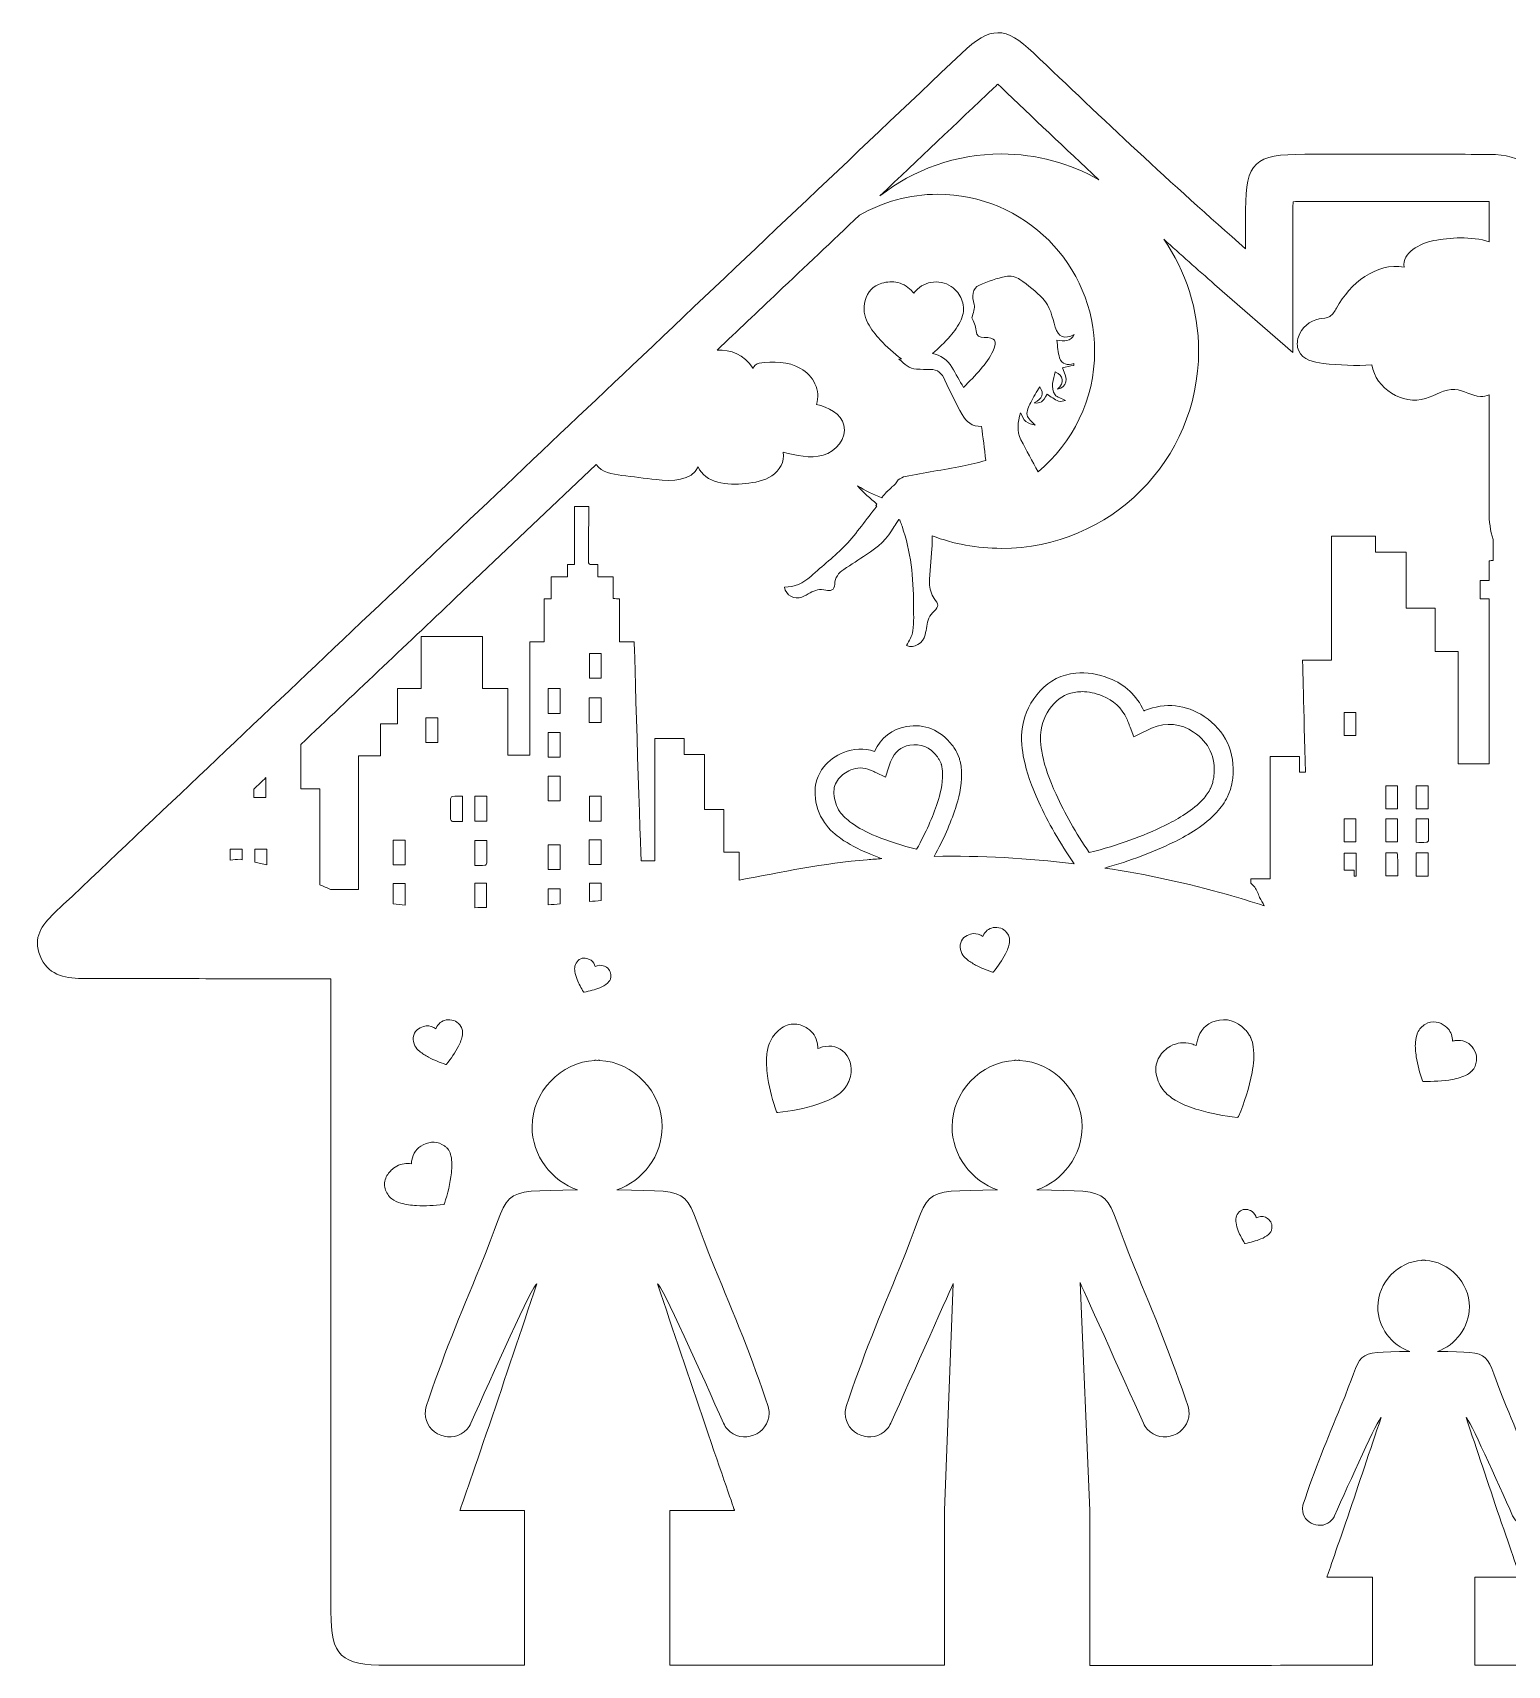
# Model space of a CAD drawing. Header units: millimetres. Extents: x 16 to 552, y -194 to -20.
# Drawn here: x 230.3 to 386.4, y -194.1 to -21.3 of the extents above; entities that cross this region are included whole.
import ezdxf

# ---------------------------------------------------------------- set-up
doc = ezdxf.new("R2010")
doc.units = ezdxf.units.MM
doc.header["$MEASUREMENT"] = 0
doc.layers.add('Layer 2', color=7, linetype='Continuous')

msp = doc.modelspace()

# ---------------------------------------------------------------- linework, layer by layer
at = {"layer": 'Layer 2', "lineweight": 0}
for points in [[(290.52, -89.61), (289.26, -89.61), (289.26, -87.01), (290.52, -87.01), (290.52, -89.61)], [(284.91, -93.35), (284.91, -90.72), (286.18, -90.72), (286.18, -93.35), (284.91, -93.35)], [(290.51, -91.71), (290.51, -94.32), (289.25, -94.32), (289.25, -91.71), (290.51, -91.71)], [(369.13, -95.7), (369.13, -93.26), (370.39, -93.26), (370.39, -95.7), (369.13, -95.7)], [(271.97, -96.43), (271.97, -93.81), (273.23, -93.81), (273.23, -96.43), (271.97, -96.43)], [(286.18, -95.36), (286.18, -97.98), (284.91, -97.98), (284.91, -95.36), (286.18, -95.36)], [(286.18, -99.98), (286.18, -102.61), (284.9, -102.61), (284.9, -99.98), (286.18, -99.98)], [(373.54, -103.45), (373.54, -101.03), (374.8, -101.03), (374.8, -103.45), (373.54, -103.45)], [(376.78, -103.47), (376.78, -101.03), (378.03, -101.03), (378.03, -103.47), (376.78, -103.47)], [(277.14, -104.76), (277.14, -102.12), (278.4, -102.12), (278.4, -104.76), (277.14, -104.76)], [(290.52, -102.13), (290.52, -104.75), (289.26, -104.75), (289.26, -102.13), (290.52, -102.13)], [(370.39, -104.52), (370.39, -106.95), (369.13, -106.95), (369.13, -104.52), (370.39, -104.52)], [(374.8, -104.52), (374.8, -106.95), (373.56, -106.95), (373.56, -104.52), (374.8, -104.52)], [(268.49, -109.38), (268.49, -106.76), (269.75, -106.76), (269.75, -109.38), (268.49, -109.38)], [(290.52, -106.73), (290.52, -109.35), (289.25, -109.35), (289.25, -106.73), (290.52, -106.73)], [(286.18, -109.89), (284.91, -109.89), (284.91, -107.27), (286.18, -107.27), (286.18, -109.89)], [(370.4, -110.57), (370.22, -110.57), (370.22, -109.94), (369.13, -109.94), (369.13, -108.14), (370.4, -108.14), (370.4, -110.57)], [(378.05, -108.12), (378.05, -110.57), (376.75, -110.57), (376.75, -108.12), (378.05, -108.12)]]:
    msp.add_lwpolyline(points, dxfattribs=at)
for points, knots in [([(434.4, -118.26), (434.29, -117.08), (433.54, -115.74), (432.64, -114.88), (418.78, -101.63), (404.86, -88.44), (390.92, -75.27), (390.85, -75.21), (390.79, -75.14), (390.73, -75.08), (390.73, -75.08), (390.73, -74.92), (390.73, -74.92), (390.67, -74.91), (390.61, -74.91), (390.56, -74.91), (390.4, -74.73), (390.26, -74.54), (390.14, -74.35), (390.14, -74.35), (390.14, -73.57), (390.14, -73.57), (389.99, -73.56), (389.86, -73.56), (389.73, -73.55), (389.56, -73.08), (389.48, -72.57), (389.48, -71.99), (389.53, -60.99), (389.51, -50), (389.49, -39), (389.49, -35.52), (388.13, -34.19), (384.49, -34.17), (381.12, -34.15), (377.74, -34.15), (374.37, -34.15), (371.75, -34.15), (369.12, -34.15), (366.5, -34.15), (366, -34.15), (365.5, -34.15), (365.01, -34.15), (365, -34.15), (364.99, -34.15), (364.99, -34.15), (359.63, -34.15), (358.74, -34.99), (358.72, -40.03), (358.72, -41.4), (358.72, -42.78), (358.72, -44.16), (350.85, -37.3), (343.54, -30.37), (336.26, -23.42), (334.77, -21.99), (333.64, -21.28), (332.5, -21.28), (331.35, -21.28), (330.19, -22.01), (328.65, -23.47), (317.04, -34.49), (305.41, -45.5), (293.79, -56.52), (273.4, -75.85), (253.02, -95.18), (232.63, -114.5), (231.3, -115.76), (230.34, -117.12), (231.12, -119.02), (231.92, -120.96), (233.57, -121.41), (235.55, -121.41), (235.57, -121.41), (235.59, -121.41), (235.61, -121.41), (236.57, -121.41), (237.52, -121.41), (238.47, -121.41), (242.09, -121.41), (245.71, -121.43), (249.33, -121.44), (250.92, -121.44), (252.51, -121.44), (254.11, -121.44), (256.64, -121.44), (259.22, -121.44), (261.89, -121.44), (261.89, -122.41), (261.89, -123.03), (261.89, -123.66), (261.9, -145.27), (261.9, -166.88), (261.91, -188.49), (261.91, -193.13), (262.96, -194.12), (267.84, -194.12), (272.69, -194.12), (277.55, -194.13), (282.4, -194.13), (282.4, -194.13), (282.4, -177.73), (282.4, -177.73), (282.4, -177.73), (275.56, -177.73), (275.56, -177.73), (275.56, -177.73), (276.9, -173.82), (278.68, -168.68), (280.37, -163.65), (282.04, -158.7), (283.7, -153.76), (283.33, -153.68), (278.9, -163.62), (276.71, -168.51), (276.61, -168.74), (276.47, -168.94), (276.31, -169.13), (274.82, -170.82), (271.86, -169.7), (271.89, -167.44), (271.9, -167.2), (271.93, -166.96), (272, -166.74), (273.63, -161.75), (275.65, -156.88), (277.67, -152.03), (281.25, -143.44), (279.05, -143.96), (288.01, -143.81), (285.27, -142.86), (283.2, -140.16), (283.2, -137.11), (283.2, -133.42), (286.24, -130.27), (289.84, -130.09), (289.84, -130.09), (289.84, -130.08), (289.84, -130.08), (289.85, -130.08), (289.87, -130.08), (289.88, -130.08), (289.95, -130.08), (290.02, -130.08), (290.09, -130.09), (290.16, -130.08), (290.23, -130.08), (290.3, -130.08), (290.31, -130.08), (290.32, -130.08), (290.34, -130.08), (290.34, -130.08), (290.34, -130.09), (290.34, -130.09), (293.94, -130.27), (296.97, -133.42), (296.97, -137.11), (296.97, -140.16), (294.91, -142.86), (292.17, -143.81), (301.13, -143.96), (298.93, -143.44), (302.51, -152.03), (304.53, -156.88), (306.54, -161.75), (308.18, -166.74), (308.25, -166.96), (308.28, -167.2), (308.28, -167.44), (308.31, -169.7), (305.36, -170.82), (303.87, -169.13), (303.7, -168.94), (303.56, -168.74), (303.47, -168.51), (301.28, -163.62), (296.85, -153.68), (296.47, -153.76), (298.14, -158.7), (299.8, -163.65), (301.5, -168.68), (303.28, -173.82), (304.62, -177.73), (304.62, -177.73), (304.62, -177.73), (297.78, -177.73), (297.78, -177.73), (297.78, -177.73), (297.78, -194.13), (297.78, -194.13), (307.47, -194.13), (317.16, -194.13), (326.84, -194.13), (326.84, -194.13), (326.84, -177.73), (326.84, -177.73), (326.84, -177.73), (327.77, -153.71), (327.77, -153.71), (327.77, -153.71), (323.34, -163.62), (321.16, -168.51), (321.06, -168.74), (320.92, -168.94), (320.75, -169.13), (319.26, -170.82), (316.31, -169.7), (316.34, -167.44), (316.34, -167.2), (316.37, -166.96), (316.45, -166.74), (318.08, -161.75), (320.1, -156.88), (322.12, -152.03), (325.69, -143.44), (323.5, -143.96), (332.46, -143.81), (329.71, -142.86), (327.65, -140.16), (327.65, -137.11), (327.65, -133.42), (330.68, -130.27), (334.29, -130.09), (334.29, -130.09), (334.29, -130.08), (334.29, -130.08), (334.3, -130.08), (334.31, -130.08), (334.32, -130.08), (334.39, -130.08), (334.46, -130.08), (334.53, -130.09), (334.6, -130.08), (334.67, -130.08), (334.74, -130.08), (334.76, -130.08), (334.77, -130.08), (334.78, -130.08), (334.78, -130.08), (334.78, -130.09), (334.78, -130.09), (338.38, -130.27), (341.42, -133.42), (341.42, -137.11), (341.42, -140.16), (339.35, -142.86), (336.61, -143.81), (345.57, -143.96), (343.38, -143.44), (346.95, -152.03), (348.97, -156.88), (350.99, -161.75), (352.62, -166.74), (352.69, -166.96), (352.73, -167.2), (352.73, -167.44), (352.76, -169.7), (349.8, -170.82), (348.31, -169.13), (348.15, -168.94), (348.01, -168.74), (347.91, -168.51), (345.72, -163.62), (341.19, -153.61), (341.19, -153.61), (341.19, -153.61), (342.22, -177.73), (342.22, -177.73), (342.22, -177.73), (342.22, -194.14), (342.22, -194.14), (346.19, -194.14), (350.17, -194.14), (354.14, -194.14), (354.95, -194.14), (355.76, -194.14), (356.58, -194.14), (361.77, -194.14), (366.95, -194.13), (372.14, -194.13), (372.14, -194.13), (372.14, -184.79), (372.14, -184.79), (372.14, -184.79), (367.32, -184.79), (367.32, -184.79), (367.32, -184.79), (368.27, -182.04), (369.52, -178.42), (370.71, -174.88), (371.89, -171.39), (373.06, -167.91), (372.79, -167.86), (369.68, -174.86), (368.13, -178.3), (368.07, -178.46), (367.97, -178.6), (367.85, -178.74), (366.8, -179.93), (364.72, -179.14), (364.74, -177.55), (364.74, -177.38), (364.77, -177.21), (364.82, -177.06), (365.97, -173.54), (367.39, -170.11), (368.81, -166.7), (371.33, -160.65), (369.78, -161.02), (376.09, -160.91), (374.16, -160.24), (372.71, -158.35), (372.71, -156.19), (372.71, -153.6), (374.84, -151.38), (377.38, -151.26), (377.38, -151.26), (377.38, -151.25), (377.38, -151.25), (377.39, -151.25), (377.39, -151.25), (377.4, -151.25), (377.45, -151.24), (377.5, -151.25), (377.55, -151.25), (377.6, -151.25), (377.65, -151.24), (377.7, -151.25), (377.71, -151.25), (377.72, -151.25), (377.73, -151.25), (377.73, -151.25), (377.73, -151.26), (377.73, -151.26), (380.26, -151.38), (382.4, -153.6), (382.4, -156.19), (382.4, -158.35), (380.94, -160.24), (379.01, -160.91), (385.32, -161.02), (383.78, -160.65), (386.29, -166.7), (387.72, -170.11), (389.14, -173.54), (390.28, -177.06), (390.34, -177.21), (390.36, -177.38), (390.36, -177.55), (390.38, -179.14), (388.3, -179.93), (387.25, -178.74), (387.14, -178.6), (387.04, -178.46), (386.97, -178.3), (385.43, -174.86), (382.31, -167.86), (382.05, -167.91), (383.22, -171.39), (384.39, -174.88), (385.58, -178.42), (386.84, -182.04), (387.78, -184.79), (387.78, -184.79), (387.78, -184.79), (382.97, -184.79), (382.97, -184.79), (382.97, -184.79), (382.97, -194.13), (382.97, -194.13), (388.14, -194.12), (393.31, -194.12), (398.48, -194.12), (402.01, -194.11), (403.37, -192.8), (403.42, -189.44), (403.43, -188.88), (403.42, -188.31), (403.42, -187.74), (403.43, -166.45), (403.43, -145.15), (403.44, -123.85), (403.44, -123.73), (403.44, -123.61), (403.45, -123.49), (403.73, -122.83), (404.01, -122.23), (404.29, -121.73), (404.57, -121.73), (404.83, -121.73), (405.08, -121.73), (405.36, -121.73), (405.63, -121.73), (405.9, -121.74), (411.59, -121.74), (417.28, -121.75), (422.98, -121.75), (425.3, -121.75), (427.63, -121.75), (429.96, -121.74), (432.71, -121.74), (434.61, -120.39), (434.4, -118.26)], [0, 0, 0, 0, 1, 1, 1, 2, 2, 2, 3, 3, 3, 4, 4, 4, 5, 5, 5, 6, 6, 6, 7, 7, 7, 8, 8, 8, 9, 9, 9, 10, 10, 10, 11, 11, 11, 12, 12, 12, 13, 13, 13, 14, 14, 14, 15, 15, 15, 16, 16, 16, 17, 17, 17, 18, 18, 18, 19, 19, 19, 20, 20, 20, 21, 21, 21, 22, 22, 22, 23, 23, 23, 24, 24, 24, 25, 25, 25, 26, 26, 26, 27, 27, 27, 28, 28, 28, 29, 29, 29, 30, 30, 30, 31, 31, 31, 32, 32, 32, 33, 33, 33, 34, 34, 34, 35, 35, 35, 36, 36, 36, 37, 37, 37, 38, 38, 38, 39, 39, 39, 40, 40, 40, 41, 41, 41, 42, 42, 42, 43, 43, 43, 44, 44, 44, 45, 45, 45, 46, 46, 46, 47, 47, 47, 48, 48, 48, 49, 49, 49, 50, 50, 50, 51, 51, 51, 52, 52, 52, 53, 53, 53, 54, 54, 54, 55, 55, 55, 56, 56, 56, 57, 57, 57, 58, 58, 58, 59, 59, 59, 60, 60, 60, 61, 61, 61, 62, 62, 62, 63, 63, 63, 64, 64, 64, 65, 65, 65, 66, 66, 66, 67, 67, 67, 68, 68, 68, 69, 69, 69, 70, 70, 70, 71, 71, 71, 72, 72, 72, 73, 73, 73, 74, 74, 74, 75, 75, 75, 76, 76, 76, 77, 77, 77, 78, 78, 78, 79, 79, 79, 80, 80, 80, 81, 81, 81, 82, 82, 82, 83, 83, 83, 84, 84, 84, 85, 85, 85, 86, 86, 86, 87, 87, 87, 88, 88, 88, 89, 89, 89, 90, 90, 90, 91, 91, 91, 92, 92, 92, 93, 93, 93, 94, 94, 94, 95, 95, 95, 96, 96, 96, 97, 97, 97, 98, 98, 98, 99, 99, 99, 100, 100, 100, 101, 101, 101, 102, 102, 102, 103, 103, 103, 104, 104, 104, 105, 105, 105, 106, 106, 106, 107, 107, 107, 108, 108, 108, 109, 109, 109, 110, 110, 110, 111, 111, 111, 112, 112, 112, 113, 113, 113, 114, 114, 114, 115, 115, 115, 116, 116, 116, 117, 117, 117, 118, 118, 118, 119, 119, 119, 120, 120, 120, 121, 121, 121, 122, 122, 122, 123, 123, 123, 124, 124, 124, 125, 125, 125, 126, 126, 126, 127, 127, 127, 128, 128, 128, 129, 129, 129, 130, 130, 130, 131, 131, 131, 132, 132, 132, 133, 133, 133, 134, 134, 134, 134]), ([(332.09, -27.1), (332.24, -26.96), (332.37, -26.84), (332.49, -26.73), (332.58, -26.82), (332.69, -26.92), (332.81, -27.03), (336.15, -30.23), (339.62, -33.53), (343.19, -36.85), (340.14, -35.12), (336.62, -34.12), (332.87, -34.12), (328.02, -34.12), (323.56, -35.78), (320.02, -38.55), (324.05, -34.73), (328.09, -30.9), (332.09, -27.1)], [0, 0, 0, 0, 1, 1, 1, 2, 2, 2, 3, 3, 3, 4, 4, 4, 5, 5, 5, 6, 6, 6, 6]), ([(384.91, -77.16), (384.77, -77.17), (384.65, -77.19), (384.5, -77.2), (384.5, -77.2), (384.5, -79.27), (384.5, -79.27), (384.5, -79.27), (383.53, -79.27), (383.53, -79.27), (383.53, -79.27), (383.53, -81.22), (383.53, -81.22), (383.53, -81.22), (384.49, -81.22), (384.49, -81.22), (384.49, -81.22), (384.49, -98.7), (384.49, -98.7), (384.49, -98.7), (381.22, -98.7), (381.22, -98.7), (381.22, -98.7), (381.22, -86.79), (381.22, -86.79), (381.22, -86.79), (378.79, -86.79), (378.79, -86.79), (378.79, -86.79), (378.79, -82.2), (378.79, -82.2), (378.79, -82.2), (375.7, -82.2), (375.7, -82.2), (375.7, -82.2), (375.7, -76.29), (375.7, -76.29), (375.7, -76.29), (372.48, -76.29), (372.48, -76.29), (372.48, -76.29), (372.48, -74.57), (372.48, -74.57), (372.48, -74.57), (367.81, -74.57), (367.81, -74.57), (367.81, -74.57), (367.81, -87.73), (367.81, -87.73), (367.81, -87.73), (364.74, -87.73), (364.74, -87.73), (364.74, -87.73), (364.89, -92.93), (365.04, -99.59), (365.04, -99.59), (364.41, -99.59), (364.41, -99.59), (364.41, -99.59), (364.41, -97.9), (364.41, -97.9), (364.41, -97.9), (361.3, -97.9), (361.3, -97.9), (361.3, -97.9), (361.3, -110.86), (361.3, -110.86), (361.3, -110.86), (359.26, -110.86), (359.26, -110.86), (359.26, -110.86), (359.26, -111.34), (359.26, -111.34), (359.58, -111.59), (359.83, -111.9), (359.98, -112.29), (360.05, -112.47), (360.12, -112.65), (360.19, -112.83), (360.37, -113.11), (360.53, -113.41), (360.67, -113.71), (359.36, -113.3), (358.06, -112.9), (356.79, -112.54), (352.53, -111.32), (348.19, -110.39), (343.81, -109.72), (346.53, -108.95), (348.91, -108.06), (351.03, -107.02), (352.35, -106.38), (354.05, -105.45), (355.46, -104.03), (355.97, -103.51), (356.37, -102.97), (356.68, -102.41), (356.69, -102.4), (356.69, -102.39), (356.7, -102.38), (356.7, -102.38), (356.78, -102.27), (356.78, -102.27), (356.78, -102.27), (357.11, -101.41), (357.11, -101.41), (357.11, -101.41), (357.16, -101.24), (357.16, -101.24), (357.18, -101.15), (357.2, -101.06), (357.22, -100.97), (357.27, -100.74), (357.32, -100.48), (357.35, -100.21), (357.63, -97.44), (356.58, -95.18), (354.33, -93.67), (352.42, -92.39), (350.24, -92.18), (348.02, -93.05), (348, -93.06), (347.97, -93.07), (347.95, -93.08), (347.95, -93.08), (347.95, -93.08), (347.95, -93.08), (347.18, -91.45), (345.95, -90.29), (344.29, -89.64), (343.07, -89.15), (341.9, -88.97), (340.73, -89.09), (339.24, -89.23), (337.97, -89.86), (336.98, -90.96), (335.96, -92.07), (335.33, -93.35), (335.1, -94.76), (334.88, -96.08), (335.08, -97.33), (335.25, -98.16), (335.54, -99.58), (336.04, -101.03), (336.83, -102.75), (337.81, -104.9), (339.04, -107.04), (340.56, -109.27), (335.65, -108.67), (330.7, -108.41), (325.76, -108.49), (326.74, -106.7), (327.48, -105.03), (328, -103.41), (328.32, -102.43), (328.68, -101.13), (328.65, -99.7), (328.65, -99.17), (328.58, -98.7), (328.45, -98.25), (328.45, -98.25), (328.42, -98.11), (328.42, -98.11), (328.42, -98.11), (328.16, -97.49), (328.16, -97.49), (328.16, -97.49), (328.08, -97.35), (328.08, -97.35), (328.05, -97.29), (328.01, -97.24), (327.98, -97.19), (327.89, -97.04), (327.79, -96.88), (327.66, -96.71), (326.4, -95.09), (324.73, -94.41), (322.83, -94.74), (321.29, -95.01), (320.12, -95.92), (319.44, -97.37), (318.32, -97), (317.22, -97.04), (316.15, -97.49), (315.3, -97.85), (314.6, -98.36), (314.08, -99.01), (313.4, -99.86), (313.09, -100.85), (313.15, -101.95), (313.21, -103.05), (313.54, -104.04), (314.13, -104.89), (314.68, -105.7), (315.4, -106.26), (315.89, -106.61), (316.72, -107.2), (317.66, -107.7), (318.86, -108.2), (319.31, -108.39), (319.76, -108.56), (320.23, -108.73), (319.71, -108.76), (319.19, -108.8), (318.67, -108.84), (314.08, -109.22), (309.62, -110.14), (305.12, -111.01), (305.12, -111.01), (305.12, -108.04), (305.12, -108.04), (305.12, -108.04), (303.51, -108.04), (303.51, -108.04), (303.51, -108.04), (303.51, -103.52), (303.51, -103.52), (303.51, -103.52), (301.45, -103.52), (301.45, -103.52), (301.45, -103.52), (301.45, -97.69), (301.45, -97.69), (301.45, -97.69), (299.31, -97.69), (299.31, -97.69), (299.31, -97.69), (299.31, -96), (299.31, -96), (299.31, -96), (296.2, -96), (296.2, -96), (296.2, -96), (296.2, -108.96), (296.2, -108.96), (296.2, -108.96), (294.75, -108.96), (294.75, -108.96), (294.55, -105.2), (294.01, -85.76), (294.01, -85.76), (294.01, -85.76), (292.46, -85.76), (292.46, -85.76), (292.46, -85.76), (292.46, -81.23), (292.46, -81.23), (292.22, -81.22), (292.02, -81.2), (291.79, -81.18), (291.79, -81.18), (291.79, -78.88), (291.79, -78.88), (291.79, -78.88), (290.17, -78.88), (290.17, -78.88), (290.17, -78.88), (290.17, -77.58), (290.17, -77.58), (289.92, -77.58), (289.7, -77.56), (289.48, -77.58), (289.25, -77.6), (289.17, -77.49), (289.17, -77.25), (289.18, -75.46), (289.19, -73.66), (289.19, -71.86), (289.19, -71.72), (289.19, -71.57), (289.19, -71.43), (289.19, -71.43), (287.68, -71.43), (287.68, -71.43), (287.68, -71.43), (287.68, -77.57), (287.68, -77.57), (287.68, -77.57), (286.96, -77.57), (286.96, -77.57), (286.96, -77.57), (286.96, -78.9), (286.96, -78.9), (286.96, -78.9), (285.21, -78.9), (285.21, -78.9), (285.21, -78.9), (285.21, -81.21), (285.21, -81.21), (285.21, -81.21), (284.49, -81.21), (284.49, -81.21), (284.49, -81.21), (284.49, -85.79), (284.49, -85.79), (284.49, -85.79), (282.96, -85.79), (282.96, -85.79), (282.96, -85.79), (282.96, -97.79), (282.96, -97.79), (282.96, -97.79), (280.63, -97.79), (280.63, -97.79), (280.63, -97.79), (280.63, -90.7), (280.63, -90.7), (280.63, -90.7), (277.94, -90.7), (277.94, -90.7), (277.94, -90.7), (277.94, -85.21), (277.94, -85.21), (277.94, -85.21), (271.45, -85.21), (271.45, -85.21), (271.45, -85.21), (271.45, -90.71), (271.45, -90.71), (271.45, -90.71), (268.96, -90.71), (268.96, -90.71), (268.96, -90.71), (268.96, -94.44), (268.96, -94.44), (268.96, -94.44), (267.17, -94.44), (267.17, -94.44), (267.17, -94.44), (267.17, -97.85), (267.17, -97.85), (267.17, -97.85), (264.84, -97.85), (264.84, -97.85), (264.84, -97.85), (264.84, -111.98), (264.84, -111.98), (264.84, -111.98), (261.85, -111.98), (261.85, -111.98), (261.48, -111.82), (261.11, -111.66), (260.75, -111.5), (260.75, -111.5), (260.75, -101.35), (260.75, -101.35), (260.75, -101.35), (258.74, -101.35), (258.74, -101.35), (258.74, -101.35), (258.74, -96.63), (258.74, -96.63), (264.2, -91.47), (269.65, -86.3), (275.1, -81.13), (275.1, -81.13), (289.99, -67.01), (289.99, -67.01), (290.56, -67.83), (291.68, -68.03), (292.68, -68.15), (293.9, -68.3), (295.12, -68.45), (296.34, -68.6), (297.99, -68.8), (300.1, -68.76), (300.77, -67.24), (301.51, -68.99), (303.88, -69.23), (305.78, -69.02), (306.75, -68.91), (307.75, -68.74), (308.57, -68.2), (309.39, -67.66), (309.97, -66.66), (309.76, -65.71), (311.15, -66.05), (312.61, -66.39), (313.99, -66.01), (315.36, -65.62), (316.57, -64.22), (316.21, -62.84), (315.89, -61.6), (314.54, -60.93), (313.29, -60.63), (313.81, -59.21), (312.93, -57.57), (311.62, -56.82), (310.31, -56.07), (308.71, -56.05), (307.22, -56.28), (306.94, -56.32), (306.65, -56.6), (306.59, -56.82), (305.59, -55.35), (304.22, -54.82), (302.79, -54.88), (304.93, -52.85), (307.07, -50.82), (309.22, -48.78), (312.06, -46.09), (314.95, -43.36), (317.84, -40.61), (320.28, -39.2), (323.11, -38.39), (326.13, -38.39), (335.3, -38.39), (342.74, -45.83), (342.74, -55), (342.74, -60.13), (340.41, -64.72), (336.75, -67.77), (336.13, -66.62), (335.52, -65.51), (334.94, -64.39), (334.47, -63.46), (334.6, -62.5), (334.88, -61.53), (335.08, -61.85), (335.21, -62.23), (335.47, -62.45), (335.73, -62.67), (336.11, -62.72), (336.44, -62.85), (336.11, -62.46), (335.65, -62.14), (335.59, -61.76), (335.52, -61.35), (335.77, -60.86), (335.97, -60.44), (336.25, -59.86), (336.6, -59.32), (336.93, -58.77), (337.41, -59.55), (337.26, -60), (336.33, -60.47), (337.02, -60.56), (337.26, -60.39), (337.7, -59.57), (338.1, -59.81), (338.49, -60.11), (338.92, -60.29), (339.14, -60.37), (339.44, -60.24), (339.67, -60.22), (339.27, -60.01), (338.76, -59.92), (338.55, -59.62), (338, -58.84), (338.41, -58), (338.56, -57.18), (339.48, -57.59), (339.57, -58.31), (338.81, -59.04), (339.81, -58.76), (339.98, -57.98), (339.32, -56.78), (339.72, -56.69), (340.13, -56.59), (340.54, -56.5), (340.54, -56.44), (340.54, -56.37), (340.54, -56.31), (339.86, -56.51), (339.25, -56.43), (339.03, -55.72), (338.85, -55.14), (338.83, -54.51), (338.74, -53.83), (339.53, -53.94), (340.19, -54.01), (340.58, -53.23), (339.57, -53.79), (338.87, -53.53), (338.56, -52.45), (338.26, -51.38), (338.04, -50.26), (337.25, -49.44), (336.53, -48.68), (335.7, -48), (334.83, -47.41), (334.44, -47.14), (333.81, -46.99), (333.35, -47.09), (332.39, -47.28), (331.43, -47.6), (330.54, -48.01), (329.78, -48.36), (329.71, -49.2), (329.99, -50.06), (330.11, -50.44), (329.86, -50.94), (329.75, -51.47), (329.88, -51.83), (330.17, -52.32), (330.19, -52.83), (330.21, -53.49), (330.58, -53.52), (331.03, -53.54), (332.23, -53.59), (332.46, -53.84), (331.99, -54.96), (331.68, -55.68), (331.17, -56.32), (330.66, -56.94), (330.13, -57.59), (329.5, -58.16), (328.85, -58.83), (328.46, -58.14), (328.04, -57.42), (327.63, -56.69), (327.2, -55.93), (326.41, -55.41), (325.56, -55.25), (326.23, -54.69), (326.86, -54.08), (327.44, -53.42), (327.9, -52.88), (328.32, -52.32), (328.6, -51.67), (328.86, -51.1), (328.93, -50.5), (328.78, -49.89), (328.64, -49.35), (328.38, -48.88), (327.99, -48.5), (327.42, -47.95), (326.75, -47.67), (325.96, -47.67), (325.2, -47.66), (324.54, -47.92), (323.98, -48.44), (323.84, -48.56), (323.72, -48.71), (323.59, -48.85), (323.56, -48.81), (323.52, -48.78), (323.49, -48.74), (323.08, -48.23), (322.55, -47.9), (321.92, -47.74), (321.35, -47.61), (320.78, -47.64), (320.21, -47.81), (319.28, -48.08), (318.69, -48.7), (318.44, -49.64), (318.22, -50.47), (318.33, -51.26), (318.73, -52.02), (319.08, -52.68), (319.54, -53.27), (320.05, -53.81), (320.74, -54.55), (321.5, -55.2), (322.29, -55.82), (322.2, -55.81), (322.11, -55.82), (322.02, -55.84), (322.64, -56.36), (323.11, -56.88), (323.9, -56.9), (324.37, -56.91), (324.85, -56.95), (325.33, -56.93), (326.15, -56.91), (326.57, -57.36), (326.89, -58.06), (327.45, -59.3), (328.05, -60.54), (328.72, -61.72), (329.14, -62.45), (329.76, -63.02), (330.78, -62.96), (330.92, -64.14), (331.06, -65.29), (331.22, -66.58), (330.4, -66.78), (329.57, -67.03), (328.73, -67.18), (326.73, -67.56), (324.71, -67.86), (322.71, -68.27), (322.45, -68.32), (322.19, -68.45), (321.95, -68.62), (321.78, -68.91), (321.56, -69.17), (321.29, -69.38), (321.17, -69.47), (320.54, -70.11), (320.71, -69.88), (320.55, -70.08), (320.41, -70.27), (320.26, -70.47), (320.25, -70.49), (320.24, -70.5), (320.23, -70.52), (319.32, -70.17), (318.45, -69.76), (317.63, -69.27), (318.28, -69.96), (318.97, -70.6), (319.7, -71.19), (319.66, -71.24), (319.62, -71.29), (319.58, -71.34), (319.61, -71.36), (319.64, -71.39), (319.68, -71.42), (318.57, -72.81), (317.57, -74.26), (316.38, -75.53), (315.25, -76.73), (313.91, -77.72), (312.7, -78.84), (311.9, -79.58), (310.99, -79.98), (309.9, -79.99), (310.07, -80.86), (310.96, -81.34), (311.75, -81.03), (312.05, -80.91), (312.34, -80.75), (312.62, -80.59), (313.14, -80.29), (313.67, -80.13), (314.29, -80.3), (314.79, -80.44), (315.19, -80.32), (315.23, -79.66), (315.26, -78.98), (315.62, -78.48), (316.18, -78.11), (316.98, -77.6), (317.77, -77.06), (318.58, -76.54), (319.79, -75.78), (320.82, -74.83), (321.53, -73.57), (321.66, -73.35), (321.81, -73.15), (322.02, -72.83), (322.06, -72.85), (322.09, -72.88), (322.13, -72.9), (322.23, -73.17), (322.29, -73.35), (322.36, -73.54), (323.28, -76.22), (323.57, -78.99), (323.57, -81.81), (323.57, -82.74), (323.63, -83.68), (323.51, -84.6), (323.44, -85.14), (323.07, -85.65), (322.84, -86.17), (323.63, -86.51), (324.6, -85.92), (324.8, -85.02), (324.87, -84.72), (324.92, -84.42), (324.96, -84.12), (325.05, -83.51), (325.25, -82.97), (325.74, -82.53), (326.32, -82), (326.2, -81.83), (325.76, -81.18), (325.45, -80.74), (325.26, -80.12), (325.26, -79.58), (325.27, -78.36), (325.44, -77.15), (325.52, -75.94), (325.55, -75.49), (325.53, -75.04), (325.53, -74.55), (327.81, -75.41), (330.28, -75.88), (332.87, -75.88), (344.4, -75.88), (353.74, -66.53), (353.74, -55), (353.74, -50.6), (352.38, -46.52), (350.06, -43.15), (351.83, -44.75), (353.62, -46.35), (355.44, -47.93), (355.44, -47.93), (363.72, -55.15), (363.72, -55.15), (363.72, -55.15), (363.72, -44.16), (363.72, -44.16), (363.72, -44.16), (363.72, -42.85), (363.72, -42.85), (363.72, -41.91), (363.72, -40.98), (363.72, -40.04), (363.72, -39.7), (363.73, -39.42), (363.74, -39.18), (364.06, -39.16), (364.47, -39.15), (364.99, -39.15), (364.99, -39.15), (365, -39.15), (365, -39.15), (365, -39.15), (366.5, -39.15), (366.5, -39.15), (366.5, -39.15), (370.44, -39.15), (370.44, -39.15), (370.44, -39.15), (374.37, -39.15), (374.37, -39.15), (377.34, -39.15), (380.86, -39.15), (384.47, -39.17), (384.48, -39.17), (384.49, -39.17), (384.49, -39.17), (384.49, -39.17), (384.5, -41.32), (384.5, -41.32), (384.5, -42.01), (384.5, -42.71), (384.5, -43.41), (382.6, -42.82), (380.3, -42.97), (378.64, -43.29), (377.12, -43.61), (375.31, -44.55), (375.48, -46.09), (372.55, -45.59), (369.77, -47.83), (368.33, -50.43), (368.14, -50.76), (367.96, -51.12), (367.63, -51.32), (367.3, -51.51), (366.89, -51.51), (366.51, -51.58), (365.51, -51.76), (364.63, -52.52), (364.31, -53.49), (364.15, -53.97), (364.13, -54.51), (364.34, -54.97), (364.76, -55.89), (365.91, -56.18), (366.92, -56.3), (368.64, -56.5), (370.37, -56.56), (372.09, -56.45), (372.47, -58.95), (375.33, -60.76), (377.75, -60.02), (378.8, -59.7), (379.77, -58.98), (380.87, -59.05), (381.81, -59.11), (382.64, -59.76), (383.57, -59.8), (383.9, -59.82), (384.21, -59.75), (384.51, -59.63), (384.51, -63.75), (384.5, -67.87), (384.48, -71.96), (384.48, -73.02), (384.62, -74.01), (384.91, -74.93), (384.91, -74.93), (384.91, -77.16), (384.91, -77.16)], [0, 0, 0, 0, 1, 1, 1, 2, 2, 2, 3, 3, 3, 4, 4, 4, 5, 5, 5, 6, 6, 6, 7, 7, 7, 8, 8, 8, 9, 9, 9, 10, 10, 10, 11, 11, 11, 12, 12, 12, 13, 13, 13, 14, 14, 14, 15, 15, 15, 16, 16, 16, 17, 17, 17, 18, 18, 18, 19, 19, 19, 20, 20, 20, 21, 21, 21, 22, 22, 22, 23, 23, 23, 24, 24, 24, 25, 25, 25, 26, 26, 26, 27, 27, 27, 28, 28, 28, 29, 29, 29, 30, 30, 30, 31, 31, 31, 32, 32, 32, 33, 33, 33, 34, 34, 34, 35, 35, 35, 36, 36, 36, 37, 37, 37, 38, 38, 38, 39, 39, 39, 40, 40, 40, 41, 41, 41, 42, 42, 42, 43, 43, 43, 44, 44, 44, 45, 45, 45, 46, 46, 46, 47, 47, 47, 48, 48, 48, 49, 49, 49, 50, 50, 50, 51, 51, 51, 52, 52, 52, 53, 53, 53, 54, 54, 54, 55, 55, 55, 56, 56, 56, 57, 57, 57, 58, 58, 58, 59, 59, 59, 60, 60, 60, 61, 61, 61, 62, 62, 62, 63, 63, 63, 64, 64, 64, 65, 65, 65, 66, 66, 66, 67, 67, 67, 68, 68, 68, 69, 69, 69, 70, 70, 70, 71, 71, 71, 72, 72, 72, 73, 73, 73, 74, 74, 74, 75, 75, 75, 76, 76, 76, 77, 77, 77, 78, 78, 78, 79, 79, 79, 80, 80, 80, 81, 81, 81, 82, 82, 82, 83, 83, 83, 84, 84, 84, 85, 85, 85, 86, 86, 86, 87, 87, 87, 88, 88, 88, 89, 89, 89, 90, 90, 90, 91, 91, 91, 92, 92, 92, 93, 93, 93, 94, 94, 94, 95, 95, 95, 96, 96, 96, 97, 97, 97, 98, 98, 98, 99, 99, 99, 100, 100, 100, 101, 101, 101, 102, 102, 102, 103, 103, 103, 104, 104, 104, 105, 105, 105, 106, 106, 106, 107, 107, 107, 108, 108, 108, 109, 109, 109, 110, 110, 110, 111, 111, 111, 112, 112, 112, 113, 113, 113, 114, 114, 114, 115, 115, 115, 116, 116, 116, 117, 117, 117, 118, 118, 118, 119, 119, 119, 120, 120, 120, 121, 121, 121, 122, 122, 122, 123, 123, 123, 124, 124, 124, 125, 125, 125, 126, 126, 126, 127, 127, 127, 128, 128, 128, 129, 129, 129, 130, 130, 130, 131, 131, 131, 132, 132, 132, 133, 133, 133, 134, 134, 134, 135, 135, 135, 136, 136, 136, 137, 137, 137, 138, 138, 138, 139, 139, 139, 140, 140, 140, 141, 141, 141, 142, 142, 142, 143, 143, 143, 144, 144, 144, 145, 145, 145, 146, 146, 146, 147, 147, 147, 148, 148, 148, 149, 149, 149, 150, 150, 150, 151, 151, 151, 152, 152, 152, 153, 153, 153, 154, 154, 154, 155, 155, 155, 156, 156, 156, 157, 157, 157, 158, 158, 158, 159, 159, 159, 160, 160, 160, 161, 161, 161, 162, 162, 162, 163, 163, 163, 164, 164, 164, 165, 165, 165, 166, 166, 166, 167, 167, 167, 168, 168, 168, 169, 169, 169, 170, 170, 170, 171, 171, 171, 172, 172, 172, 173, 173, 173, 174, 174, 174, 175, 175, 175, 176, 176, 176, 177, 177, 177, 178, 178, 178, 179, 179, 179, 180, 180, 180, 181, 181, 181, 182, 182, 182, 183, 183, 183, 184, 184, 184, 185, 185, 185, 186, 186, 186, 187, 187, 187, 188, 188, 188, 189, 189, 189, 190, 190, 190, 191, 191, 191, 192, 192, 192, 193, 193, 193, 194, 194, 194, 195, 195, 195, 196, 196, 196, 197, 197, 197, 198, 198, 198, 199, 199, 199, 200, 200, 200, 201, 201, 201, 202, 202, 202, 203, 203, 203, 204, 204, 204, 205, 205, 205, 206, 206, 206, 207, 207, 207, 208, 208, 208, 209, 209, 209, 210, 210, 210, 211, 211, 211, 212, 212, 212, 213, 213, 213, 214, 214, 214, 215, 215, 215, 216, 216, 216, 217, 217, 217, 218, 218, 218, 219, 219, 219, 220, 220, 220, 221, 221, 221, 222, 222, 222, 223, 223, 223, 224, 224, 224, 225, 225, 225, 226, 226, 226, 227, 227, 227, 228, 228, 228, 229, 229, 229, 230, 230, 230, 231, 231, 231, 232, 232, 232, 233, 233, 233, 234, 234, 234, 235, 235, 235, 236, 236, 236, 237, 237, 237, 238, 238, 238, 239, 239, 239, 240, 240, 240, 241, 241, 241, 242, 242, 242, 243, 243, 243, 244, 244, 244, 245, 245, 245, 246, 246, 246, 247, 247, 247, 248, 248, 248, 249, 249, 249, 250, 250, 250, 251, 251, 251, 252, 252, 252, 253, 253, 253, 254, 254, 254, 255, 255, 255, 256, 256, 256, 257, 257, 257, 258, 258, 258, 259, 259, 259, 260, 260, 260, 260]), ([(342.17, -108.09), (340.73, -105.97), (339.58, -103.95), (338.65, -101.91), (337.93, -100.34), (337.47, -99.02), (337.21, -97.76), (336.99, -96.67), (336.95, -95.85), (337.07, -95.08), (337.24, -94.06), (337.7, -93.13), (338.45, -92.31), (339.12, -91.58), (339.93, -91.18), (340.92, -91.08), (341.08, -91.06), (341.24, -91.05), (341.4, -91.05), (342.1, -91.05), (342.81, -91.2), (343.55, -91.5), (344.74, -91.97), (345.58, -92.77), (346.14, -93.94), (346.22, -94.12), (346.3, -94.31), (346.38, -94.52), (346.42, -94.62), (346.45, -94.72), (346.49, -94.82), (346.49, -94.82), (346.89, -95.82), (346.89, -95.82), (346.89, -95.82), (347.86, -95.35), (347.86, -95.35), (347.97, -95.3), (348.08, -95.24), (348.18, -95.19), (348.38, -95.08), (348.58, -94.99), (348.76, -94.91), (350.38, -94.27), (351.84, -94.41), (353.21, -95.33), (354.86, -96.44), (355.56, -97.97), (355.36, -100.01), (355.34, -100.17), (355.3, -100.35), (355.26, -100.54), (355.24, -100.62), (355.23, -100.7), (355.21, -100.77), (355.21, -100.77), (355.01, -101.29), (355.01, -101.29), (354.99, -101.33), (354.96, -101.37), (354.94, -101.42), (354.72, -101.83), (354.43, -102.22), (354.04, -102.62), (352.84, -103.83), (351.33, -104.65), (350.15, -105.23), (347.83, -106.37), (345.28, -107.28), (342.17, -108.09)], [0, 0, 0, 0, 1, 1, 1, 2, 2, 2, 3, 3, 3, 4, 4, 4, 5, 5, 5, 6, 6, 6, 7, 7, 7, 8, 8, 8, 9, 9, 9, 10, 10, 10, 11, 11, 11, 12, 12, 12, 13, 13, 13, 14, 14, 14, 15, 15, 15, 16, 16, 16, 17, 17, 17, 18, 18, 18, 19, 19, 19, 20, 20, 20, 21, 21, 21, 22, 22, 22, 23, 23, 23, 23]), ([(323.9, -107.72), (322.34, -107.35), (320.94, -106.9), (319.63, -106.36), (318.57, -105.92), (317.75, -105.48), (317.05, -104.98), (316.46, -104.56), (316.06, -104.18), (315.78, -103.76), (315.4, -103.21), (315.18, -102.56), (315.14, -101.84), (315.11, -101.24), (315.27, -100.72), (315.64, -100.27), (315.96, -99.87), (316.38, -99.57), (316.92, -99.34), (317.26, -99.2), (317.6, -99.12), (317.94, -99.12), (318.29, -99.12), (318.65, -99.2), (319.02, -99.35), (319.14, -99.4), (319.26, -99.46), (319.38, -99.51), (319.45, -99.55), (319.52, -99.58), (319.59, -99.62), (319.59, -99.62), (320.61, -100.1), (320.61, -100.1), (320.61, -100.1), (320.96, -99.02), (320.96, -99.02), (320.99, -98.94), (321.02, -98.86), (321.04, -98.78), (321.08, -98.64), (321.12, -98.51), (321.17, -98.4), (321.57, -97.43), (322.23, -96.88), (323.17, -96.71), (324.33, -96.51), (325.28, -96.91), (326.09, -97.94), (326.14, -98.02), (326.21, -98.12), (326.28, -98.23), (326.3, -98.28), (326.33, -98.32), (326.35, -98.36), (326.35, -98.36), (326.49, -98.67), (326.49, -98.67), (326.5, -98.71), (326.51, -98.74), (326.52, -98.77), (326.6, -99.06), (326.65, -99.37), (326.65, -99.73), (326.67, -100.86), (326.37, -101.96), (326.1, -102.79), (325.59, -104.38), (324.88, -105.95), (323.9, -107.72)], [0, 0, 0, 0, 1, 1, 1, 2, 2, 2, 3, 3, 3, 4, 4, 4, 5, 5, 5, 6, 6, 6, 7, 7, 7, 8, 8, 8, 9, 9, 9, 10, 10, 10, 11, 11, 11, 12, 12, 12, 13, 13, 13, 14, 14, 14, 15, 15, 15, 16, 16, 16, 17, 17, 17, 18, 18, 18, 19, 19, 19, 20, 20, 20, 21, 21, 21, 22, 22, 22, 23, 23, 23, 23]), ([(253.76, -101.36), (254.18, -100.96), (254.61, -100.56), (255.03, -100.15), (255.03, -100.15), (255.03, -102.25), (255.03, -102.25), (255.03, -102.25), (253.76, -102.25), (253.76, -102.25), (253.76, -102.25), (253.76, -101.36), (253.76, -101.36)], [0, 0, 0, 0, 1, 1, 1, 2, 2, 2, 3, 3, 3, 4, 4, 4, 4]), ([(275.85, -104.8), (275.48, -104.8), (275.13, -104.81), (274.78, -104.79), (274.7, -104.78), (274.57, -104.64), (274.57, -104.56), (274.55, -103.84), (274.55, -103.12), (274.56, -102.4), (274.57, -102.31), (274.67, -102.15), (274.73, -102.14), (275.1, -102.12), (275.47, -102.13), (275.85, -102.13), (275.85, -102.13), (275.85, -104.8), (275.85, -104.8)], [0, 0, 0, 0, 1, 1, 1, 2, 2, 2, 3, 3, 3, 4, 4, 4, 5, 5, 5, 6, 6, 6, 6]), ([(378.09, -104.51), (378.09, -105.3), (378.09, -106.04), (378.08, -106.79), (378.08, -106.86), (377.93, -106.99), (377.85, -106.99), (377.49, -107.02), (377.14, -107), (376.77, -107), (376.77, -107), (376.77, -104.51), (376.77, -104.51), (376.77, -104.51), (378.09, -104.51), (378.09, -104.51)], [0, 0, 0, 0, 1, 1, 1, 2, 2, 2, 3, 3, 3, 4, 4, 4, 5, 5, 5, 5]), ([(278.41, -109.19), (278.41, -109.28), (278.28, -109.43), (278.21, -109.43), (277.86, -109.46), (277.51, -109.45), (277.14, -109.45), (277.14, -109.45), (277.14, -106.81), (277.14, -106.81), (277.14, -106.81), (278.42, -106.81), (278.42, -106.81), (278.42, -107.62), (278.42, -108.41), (278.41, -109.19)], [0, 0, 0, 0, 1, 1, 1, 2, 2, 2, 3, 3, 3, 4, 4, 4, 5, 5, 5, 5]), ([(252.53, -108.86), (252.52, -108.85), (252.51, -108.85), (252.5, -108.85), (252.43, -108.84), (252.36, -108.81), (252.29, -108.79), (251.95, -108.81), (251.6, -108.85), (251.26, -108.88), (251.26, -108.88), (251.26, -107.74), (251.26, -107.74), (251.26, -107.74), (252.53, -107.74), (252.53, -107.74), (252.53, -107.74), (252.53, -108.86), (252.53, -108.86)], [0, 0, 0, 0, 1, 1, 1, 2, 2, 2, 3, 3, 3, 4, 4, 4, 5, 5, 5, 6, 6, 6, 6]), ([(255.11, -109.39), (254.7, -109.28), (254.28, -109.18), (253.84, -109.09), (253.84, -109.09), (253.84, -107.73), (253.84, -107.73), (253.84, -107.73), (255.11, -107.73), (255.11, -107.73), (255.11, -107.73), (255.11, -109.39), (255.11, -109.39)], [0, 0, 0, 0, 1, 1, 1, 2, 2, 2, 3, 3, 3, 4, 4, 4, 4]), ([(374.83, -110.55), (374.83, -110.55), (373.55, -110.55), (373.55, -110.55), (373.55, -110.55), (373.55, -108.13), (373.55, -108.13), (373.55, -108.13), (374.77, -108.13), (374.77, -108.13), (374.79, -108.46), (374.81, -108.79), (374.83, -109.12), (374.83, -109.26), (374.83, -109.4), (374.83, -109.54), (374.83, -109.54), (374.83, -110.55), (374.83, -110.55)], [0, 0, 0, 0, 1, 1, 1, 2, 2, 2, 3, 3, 3, 4, 4, 4, 5, 5, 5, 6, 6, 6, 6]), ([(269.75, -111.37), (269.75, -111.37), (269.75, -113.66), (269.75, -113.66), (269.33, -113.62), (268.91, -113.58), (268.48, -113.53), (268.48, -113.53), (268.48, -111.37), (268.48, -111.37), (268.48, -111.37), (269.75, -111.37), (269.75, -111.37)], [0, 0, 0, 0, 1, 1, 1, 2, 2, 2, 3, 3, 3, 4, 4, 4, 4]), ([(278.39, -113.91), (277.97, -113.91), (277.55, -113.92), (277.13, -113.92), (277.13, -113.92), (277.13, -111.33), (277.13, -111.33), (277.13, -111.33), (278.39, -111.33), (278.39, -111.33), (278.39, -111.33), (278.39, -113.91), (278.39, -113.91)], [0, 0, 0, 0, 1, 1, 1, 2, 2, 2, 3, 3, 3, 4, 4, 4, 4]), ([(286.17, -113.53), (285.75, -113.56), (285.33, -113.59), (284.91, -113.62), (284.91, -113.62), (284.91, -111.91), (284.91, -111.91), (284.91, -111.91), (286.17, -111.91), (286.17, -111.91), (286.17, -111.91), (286.17, -113.53), (286.17, -113.53)], [0, 0, 0, 0, 1, 1, 1, 2, 2, 2, 3, 3, 3, 4, 4, 4, 4]), ([(290.52, -111.34), (290.52, -111.34), (290.52, -113.16), (290.52, -113.16), (290.1, -113.2), (289.68, -113.24), (289.26, -113.27), (289.26, -113.27), (289.26, -111.34), (289.26, -111.34), (289.26, -111.34), (290.52, -111.34), (290.52, -111.34)], [0, 0, 0, 0, 1, 1, 1, 2, 2, 2, 3, 3, 3, 4, 4, 4, 4]), ([(333.72, -117.62), (333.66, -118.04), (333.49, -118.43), (333.3, -118.8), (332.95, -119.49), (332.51, -120.11), (332.03, -120.71), (332, -120.74), (331.98, -120.75), (331.94, -120.74), (331.32, -120.54), (330.72, -120.3), (330.14, -119.99), (329.8, -119.81), (329.47, -119.61), (329.18, -119.35), (328.98, -119.18), (328.81, -119), (328.69, -118.77), (328.54, -118.49), (328.49, -118.19), (328.52, -117.87), (328.55, -117.57), (328.68, -117.3), (328.91, -117.09), (329.11, -116.91), (329.35, -116.79), (329.61, -116.72), (329.98, -116.62), (330.34, -116.66), (330.68, -116.83), (330.76, -116.87), (330.83, -116.92), (330.9, -116.96), (330.94, -116.88), (330.98, -116.8), (331.02, -116.72), (331.29, -116.29), (331.68, -116.04), (332.18, -116.01), (332.78, -115.98), (333.24, -116.23), (333.55, -116.74), (333.59, -116.8), (333.62, -116.88), (333.66, -116.95), (333.68, -117.01), (333.7, -117.07), (333.71, -117.14), (333.71, -117.15), (333.71, -117.16), (333.71, -117.17), (333.74, -117.32), (333.74, -117.47), (333.72, -117.62)], [0, 0, 0, 0, 1, 1, 1, 2, 2, 2, 3, 3, 3, 4, 4, 4, 5, 5, 5, 6, 6, 6, 7, 7, 7, 8, 8, 8, 9, 9, 9, 10, 10, 10, 11, 11, 11, 12, 12, 12, 13, 13, 13, 14, 14, 14, 15, 15, 15, 16, 16, 16, 17, 17, 17, 18, 18, 18, 18]), ([(291.52, -121.32), (291.51, -121.38), (291.49, -121.43), (291.48, -121.49), (291.46, -121.54), (291.44, -121.58), (291.42, -121.63), (291.41, -121.63), (291.41, -121.64), (291.4, -121.65), (291.34, -121.74), (291.27, -121.83), (291.18, -121.9), (290.94, -122.12), (290.66, -122.26), (290.37, -122.39), (289.83, -122.61), (289.27, -122.75), (288.7, -122.86), (288.67, -122.87), (288.66, -122.86), (288.64, -122.84), (288.38, -122.42), (288.15, -121.98), (287.97, -121.53), (287.86, -121.26), (287.77, -120.98), (287.73, -120.69), (287.7, -120.5), (287.69, -120.31), (287.73, -120.12), (287.78, -119.88), (287.9, -119.68), (288.07, -119.52), (288.23, -119.35), (288.44, -119.27), (288.67, -119.26), (288.88, -119.25), (289.07, -119.3), (289.25, -119.39), (289.52, -119.51), (289.71, -119.71), (289.82, -119.97), (289.84, -120.03), (289.86, -120.09), (289.88, -120.15), (289.94, -120.13), (290, -120.1), (290.07, -120.08), (290.43, -119.96), (290.78, -120.01), (291.08, -120.23), (291.44, -120.51), (291.59, -120.87), (291.52, -121.32)], [0, 0, 0, 0, 1, 1, 1, 2, 2, 2, 3, 3, 3, 4, 4, 4, 5, 5, 5, 6, 6, 6, 7, 7, 7, 8, 8, 8, 9, 9, 9, 10, 10, 10, 11, 11, 11, 12, 12, 12, 13, 13, 13, 14, 14, 14, 15, 15, 15, 16, 16, 16, 17, 17, 17, 18, 18, 18, 18]), ([(275.83, -127.39), (275.77, -127.81), (275.61, -128.2), (275.41, -128.57), (275.06, -129.26), (274.62, -129.89), (274.14, -130.49), (274.11, -130.52), (274.09, -130.52), (274.05, -130.51), (273.43, -130.31), (272.83, -130.07), (272.25, -129.76), (271.91, -129.58), (271.58, -129.38), (271.29, -129.12), (271.09, -128.96), (270.92, -128.77), (270.8, -128.54), (270.65, -128.26), (270.6, -127.96), (270.63, -127.65), (270.66, -127.34), (270.79, -127.08), (271.02, -126.87), (271.22, -126.68), (271.46, -126.57), (271.72, -126.5), (272.09, -126.39), (272.45, -126.43), (272.79, -126.61), (272.87, -126.65), (272.94, -126.69), (273.01, -126.74), (273.05, -126.66), (273.09, -126.57), (273.13, -126.5), (273.4, -126.07), (273.79, -125.82), (274.29, -125.79), (274.89, -125.75), (275.35, -126), (275.66, -126.51), (275.7, -126.58), (275.73, -126.65), (275.77, -126.72), (275.79, -126.79), (275.81, -126.85), (275.82, -126.91), (275.82, -126.92), (275.82, -126.93), (275.82, -126.94), (275.85, -127.09), (275.85, -127.24), (275.83, -127.39)], [0, 0, 0, 0, 1, 1, 1, 2, 2, 2, 3, 3, 3, 4, 4, 4, 5, 5, 5, 6, 6, 6, 7, 7, 7, 8, 8, 8, 9, 9, 9, 10, 10, 10, 11, 11, 11, 12, 12, 12, 13, 13, 13, 14, 14, 14, 15, 15, 15, 16, 16, 16, 17, 17, 17, 18, 18, 18, 18]), ([(353.76, -135.33), (352.97, -135.1), (352.19, -134.81), (351.46, -134.4), (350.97, -134.13), (350.51, -133.81), (350.13, -133.38), (349.67, -132.84), (349.39, -132.22), (349.26, -131.53), (349.14, -130.87), (349.25, -130.25), (349.59, -129.7), (349.88, -129.21), (350.29, -128.86), (350.77, -128.59), (351.45, -128.2), (352.2, -128.12), (352.98, -128.35), (353.16, -128.39), (353.33, -128.46), (353.5, -128.52), (353.53, -128.33), (353.56, -128.14), (353.61, -127.96), (353.88, -126.92), (354.52, -126.21), (355.51, -125.92), (356.69, -125.57), (357.76, -125.9), (358.68, -126.84), (358.8, -126.97), (358.91, -127.12), (359.02, -127.26), (359.09, -127.38), (359.17, -127.51), (359.24, -127.63), (359.25, -127.65), (359.25, -127.68), (359.26, -127.7), (359.4, -128), (359.48, -128.32), (359.53, -128.65), (359.66, -129.58), (359.56, -130.48), (359.4, -131.37), (359.1, -132.99), (358.59, -134.53), (357.97, -136.03), (357.93, -136.11), (357.9, -136.13), (357.81, -136.12), (356.45, -135.97), (355.1, -135.73), (353.76, -135.33)], [0, 0, 0, 0, 1, 1, 1, 2, 2, 2, 3, 3, 3, 4, 4, 4, 5, 5, 5, 6, 6, 6, 7, 7, 7, 8, 8, 8, 9, 9, 9, 10, 10, 10, 11, 11, 11, 12, 12, 12, 13, 13, 13, 14, 14, 14, 15, 15, 15, 16, 16, 16, 17, 17, 17, 18, 18, 18, 18]), ([(383, -130.69), (382.96, -130.79), (382.91, -130.88), (382.86, -130.98), (382.8, -131.05), (382.75, -131.12), (382.7, -131.19), (382.69, -131.19), (382.68, -131.2), (382.67, -131.21), (382.53, -131.36), (382.36, -131.48), (382.19, -131.58), (381.69, -131.86), (381.14, -132), (380.59, -132.11), (379.57, -132.29), (378.55, -132.33), (377.52, -132.31), (377.46, -132.31), (377.44, -132.29), (377.42, -132.24), (377.14, -131.41), (376.91, -130.57), (376.78, -129.71), (376.7, -129.19), (376.65, -128.68), (376.69, -128.16), (376.72, -127.81), (376.77, -127.48), (376.92, -127.16), (377.1, -126.77), (377.39, -126.47), (377.75, -126.25), (378.1, -126.03), (378.48, -125.96), (378.89, -126.03), (379.25, -126.09), (379.57, -126.25), (379.85, -126.47), (380.26, -126.78), (380.51, -127.2), (380.59, -127.7), (380.61, -127.82), (380.62, -127.93), (380.63, -128.04), (380.75, -128.02), (380.87, -127.99), (380.98, -127.98), (381.66, -127.91), (382.24, -128.12), (382.68, -128.64), (383.19, -129.25), (383.29, -129.94), (383, -130.69)], [0, 0, 0, 0, 1, 1, 1, 2, 2, 2, 3, 3, 3, 4, 4, 4, 5, 5, 5, 6, 6, 6, 7, 7, 7, 8, 8, 8, 9, 9, 9, 10, 10, 10, 11, 11, 11, 12, 12, 12, 13, 13, 13, 14, 14, 14, 15, 15, 15, 16, 16, 16, 17, 17, 17, 18, 18, 18, 18]), ([(316.76, -132.21), (316.71, -132.36), (316.63, -132.5), (316.56, -132.65), (316.49, -132.76), (316.42, -132.88), (316.35, -132.99), (316.33, -133), (316.32, -133.01), (316.3, -133.03), (316.11, -133.27), (315.89, -133.48), (315.65, -133.66), (314.96, -134.16), (314.21, -134.47), (313.44, -134.73), (312.04, -135.19), (310.63, -135.45), (309.21, -135.61), (309.13, -135.62), (309.1, -135.6), (309.07, -135.53), (308.67, -134.39), (308.35, -133.21), (308.16, -131.99), (308.04, -131.26), (307.97, -130.52), (308.02, -129.76), (308.05, -129.26), (308.12, -128.76), (308.32, -128.27), (308.57, -127.68), (308.96, -127.18), (309.45, -126.79), (309.93, -126.4), (310.47, -126.22), (311.03, -126.25), (311.53, -126.28), (311.96, -126.44), (312.36, -126.7), (312.93, -127.08), (313.27, -127.63), (313.4, -128.35), (313.42, -128.51), (313.43, -128.67), (313.45, -128.83), (313.62, -128.78), (313.78, -128.71), (313.94, -128.67), (314.87, -128.45), (315.67, -128.64), (316.29, -129.3), (317.01, -130.08), (317.15, -131.07), (316.76, -132.21)], [0, 0, 0, 0, 1, 1, 1, 2, 2, 2, 3, 3, 3, 4, 4, 4, 5, 5, 5, 6, 6, 6, 7, 7, 7, 8, 8, 8, 9, 9, 9, 10, 10, 10, 11, 11, 11, 12, 12, 12, 13, 13, 13, 14, 14, 14, 15, 15, 15, 16, 16, 16, 17, 17, 17, 18, 18, 18, 18]), ([(274.66, -141.99), (274.54, -143.1), (274.26, -144.18), (273.92, -145.26), (273.9, -145.32), (273.87, -145.34), (273.81, -145.34), (272.86, -145.46), (271.91, -145.51), (270.97, -145.46), (270.4, -145.43), (269.85, -145.36), (269.32, -145.2), (268.97, -145.1), (268.63, -144.97), (268.35, -144.74), (268, -144.47), (267.77, -144.1), (267.65, -143.67), (267.53, -143.25), (267.57, -142.83), (267.77, -142.42), (267.95, -142.06), (268.21, -141.76), (268.53, -141.51), (268.99, -141.15), (269.5, -140.99), (270.06, -141.01), (270.18, -141.01), (270.3, -141.03), (270.42, -141.04), (270.44, -140.91), (270.44, -140.78), (270.47, -140.66), (270.6, -139.93), (271, -139.37), (271.68, -139.03), (272.48, -138.62), (273.24, -138.67), (273.92, -139.14), (274.02, -139.2), (274.1, -139.28), (274.18, -139.36), (274.24, -139.43), (274.3, -139.5), (274.35, -139.57), (274.36, -139.58), (274.36, -139.6), (274.37, -139.61), (274.48, -139.79), (274.56, -139.98), (274.61, -140.19), (274.75, -140.78), (274.73, -141.38), (274.66, -141.99)], [0, 0, 0, 0, 1, 1, 1, 2, 2, 2, 3, 3, 3, 4, 4, 4, 5, 5, 5, 6, 6, 6, 7, 7, 7, 8, 8, 8, 9, 9, 9, 10, 10, 10, 11, 11, 11, 12, 12, 12, 13, 13, 13, 14, 14, 14, 15, 15, 15, 16, 16, 16, 17, 17, 17, 18, 18, 18, 18]), ([(361.49, -147.92), (361.48, -147.98), (361.46, -148.04), (361.45, -148.1), (361.43, -148.14), (361.41, -148.19), (361.39, -148.23), (361.38, -148.24), (361.38, -148.24), (361.37, -148.25), (361.31, -148.35), (361.24, -148.43), (361.15, -148.51), (360.92, -148.72), (360.63, -148.87), (360.34, -148.99), (359.8, -149.21), (359.24, -149.36), (358.67, -149.47), (358.64, -149.47), (358.63, -149.47), (358.61, -149.44), (358.35, -149.02), (358.12, -148.59), (357.94, -148.13), (357.83, -147.86), (357.74, -147.58), (357.7, -147.29), (357.67, -147.1), (357.66, -146.91), (357.7, -146.72), (357.75, -146.49), (357.87, -146.29), (358.04, -146.12), (358.2, -145.96), (358.41, -145.87), (358.64, -145.86), (358.85, -145.86), (359.04, -145.9), (359.22, -145.99), (359.49, -146.11), (359.68, -146.31), (359.79, -146.58), (359.81, -146.64), (359.83, -146.7), (359.85, -146.76), (359.91, -146.73), (359.98, -146.7), (360.04, -146.68), (360.4, -146.56), (360.75, -146.61), (361.05, -146.84), (361.42, -147.11), (361.56, -147.48), (361.49, -147.92)], [0, 0, 0, 0, 1, 1, 1, 2, 2, 2, 3, 3, 3, 4, 4, 4, 5, 5, 5, 6, 6, 6, 7, 7, 7, 8, 8, 8, 9, 9, 9, 10, 10, 10, 11, 11, 11, 12, 12, 12, 13, 13, 13, 14, 14, 14, 15, 15, 15, 16, 16, 16, 17, 17, 17, 18, 18, 18, 18])]:
    msp.add_open_spline(points, degree=3, knots=knots, dxfattribs=at)

doc.saveas('drawing.dxf')
